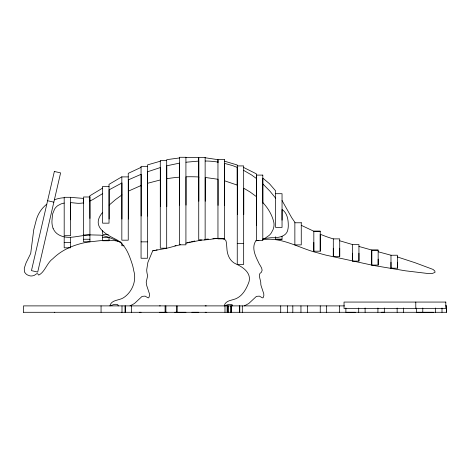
<?xml version="1.0" encoding="UTF-8"?>
<svg xmlns="http://www.w3.org/2000/svg" width="470" height="470" viewBox="0 0 470 470"><rect width="100%" height="100%" fill="white"/><g stroke="black" fill="none" stroke-linecap="round" stroke-linejoin="round"><path stroke-width="0.7" d="M141.182 185.961L141.188 174.276L128.357 179.863L128.357 190.832M160.282 161.222L147.468 164.911L147.468 258.253L141.059 258.253L141.059 166.333L147.468 166.333M198.734 161.087L198.734 157.421L185.944 157.503M217.98 162.585L217.98 159.677L205.167 157.755M256.391 178.888L256.391 173.859L243.666 167.479M262.8 184.593L262.8 178.107L269.41 183.664L275.632 190.861L275.632 227.439L282.041 227.439L282.041 193.705L275.632 193.699M313.831 242.426L313.825 251.197L320.235 251.197L320.235 234.266L326.174 236.563A136.77 136.77 0 0 0 333.306 238.883L339.716 238.883L339.716 256.479M333.306 248.248L333.306 256.508L339.716 256.508L339.716 248.248M358.939 253.218L358.939 261.103L352.529 261.103L352.535 244.559L339.716 240.775M352.529 261.103L352.535 253.218M378.162 259.129L378.162 265.068L371.752 265.068L371.752 250.052L358.939 246.456M390.981 262.231L390.981 268.235L392.403 268.235M378.162 251.773L390.981 255.222L390.981 268.159L397.391 268.223L397.391 262.231M70.6 219.79L70.653 202.605L77.438 203.275A25.838 25.838 0 0 0 83.531 202.858M262.836 203.134L262.824 183.923L269.833 191.037L275.632 198.17M282.041 220.183L282.065 209.508C287.193 212.845 288.28 219.502 288.286 225.177A18.483 18.483 0 0 1 288.045 228.549C287.429 236.61 278.228 237.979 271.778 237.703A61.047 61.047 0 0 0 269.915 237.82L263.676 238.666M102.719 212.258C91.309 225.594 103.77 233.285 115.244 239.036C125.484 243.801 129.227 254.981 132.458 264.927A49.591 49.591 0 0 1 133.738 270.667C136.84 280.813 132.146 292.087 123.492 297.757C119.08 300.659 111.255 299.601 109.91 305.888L114.181 304.425A6.839 6.839 0 0 1 115.544 304.307L117.788 304.625L118.229 305.888M46.794 204.203L46.413 204.485A30.297 30.297 0 0 0 36.149 220.501L33.746 229.736L30.709 253.43L26.067 262.859L24.293 268.141L24.369 271.842L25.821 273.746A9.012 9.012 0 0 0 27.536 274.985L29.763 275.82A7.197 7.197 0 0 0 32.401 275.878C35.655 275.943 36.913 271.29 38.687 275.109C44.897 272.171 46.929 262.818 52.799 258.753A54.967 54.967 0 0 1 61.212 251.996C69.407 246.668 78.872 243.595 88.46 241.962C98.947 241.063 110.297 238.554 120.49 242.009M102.742 193.552L92.995 199.497A42.958 42.958 0 0 1 89.882 200.943L89.923 218.438M121.942 194.915L115.485 199.638L109.128 205.132L109.128 219.026M102.613 188.106L89.799 195.826L89.794 201.248M54.379 199.85L54.761 199.685A30.297 30.297 0 0 1 64.19 197.747M141.059 167.373L128.245 173.354L128.245 240.182L121.836 240.182L121.836 176.808L109.022 184.358L109.022 223.162L102.613 223.162L102.613 186.396L109.022 186.396M130.02 305.888L134.467 303.502L142.105 296.37L145.071 296.129L148.091 297.839L148.784 297.786L149.507 295.677L149.466 293.85L146.793 285.784A12.614 12.614 0 0 1 146.476 284.15L146.211 282.106L147.686 275.679L147.263 274.175A19.341 19.341 0 0 1 146.716 269.757L147.891 262.354L152.697 250.851L167.038 248.195L180.421 244.682M244.335 305.888L248.789 303.502L256.426 296.37L259.387 296.129L262.413 297.839L263.1 297.786L263.829 295.677L263.788 293.85L261.114 285.784A12.631 12.631 0 0 1 260.797 284.15C261.355 280.567 256.978 274.098 261.408 272.283C263.876 268.987 259.252 265.098 258.318 261.96C255.21 255.651 251.409 247.484 255.792 240.875L258.876 240.364M147.574 183.288L160.388 179.939M174.911 245.792L176.009 245.51M185.838 243.213L201.836 240M187.025 242.684L188.129 242.414M189.24 242.156L190.344 241.891M191.454 241.645L192.565 241.404M156.058 250.075L157.168 249.84M255.921 240.699L257.031 240.464M152.715 250.774L154.941 250.304M64.19 203.052L61.141 203.868L57.928 205.543A12.431 12.431 0 0 0 54.661 208.921L52.517 214.191L51.929 221.358A20.521 20.521 0 0 0 53.04 228.297M166.797 178.723L168.078 178.506A143.291 143.291 0 0 1 177.637 177.325L179.616 177.172M185.985 162.232L198.792 161.081L198.792 177.666M204.562 239.682C210.448 240.358 221.599 235.764 225.794 240.364C226.704 242.849 226.593 245.546 226.881 248.137C227.086 254.505 229.724 261.267 235.94 263.934C243.013 267.089 251.479 272.958 249.024 281.759C246.791 287.928 243.354 294.696 237.415 297.957C233.079 300.647 225.488 299.748 224.231 305.888L228.502 304.425A6.839 6.839 0 0 1 229.865 304.307L232.109 304.625L232.55 305.888M179.511 157.944L166.691 159.671L166.691 248.195L160.282 248.195L160.282 160.452L166.691 160.452M384.049 312.297L381.194 312.291M383.808 312.303L382.233 312.291M159.542 305.888L160.282 305.864M159.542 312.291L166.944 312.291M121.507 312.291L121.836 312.291M237.256 165.922L243.666 165.922L243.666 264.422L237.256 264.422L237.256 164.993L224.366 161.134M121.836 176.896L128.245 176.896M294.86 222.774L301.264 222.774M320.235 231.234L313.825 231.234L301.27 225.318M108.312 234.424L102.613 234.424L102.613 230.447M83.519 235L89.923 235M102.613 237.456L109.022 237.456M217.957 238.631L224.366 238.631M275.632 239.218L282.041 239.218M83.519 239.254L89.923 239.254M141.059 241.856L147.468 241.856M64.19 242.491L70.6 242.491M237.256 243.484L243.666 243.484M352.529 244.6L358.939 244.559L358.939 261.038M123.974 245.728L121.836 245.728L121.836 242.908M371.752 250.128L378.162 250.128M390.981 255.251L397.391 255.222L397.391 268.223M344.492 305.888L23.5 305.888L23.547 312.291M445.578 305.888L446.5 305.888L446.5 312.291L23.5 312.291M54.379 312.291L54.761 312.291M139.425 312.291L141.059 312.291M174.775 312.291L185.944 312.291M191.901 312.291L198.734 312.291M355.279 312.297L345.885 312.291L345.885 308.02M205.167 305.882L206.277 305.888M205.167 312.291L206.277 312.291M70.6 197.382L83.384 198.381L83.384 203.393M262.754 239.735C282.229 236.651 299.555 248.595 317.973 252.925A227.504 227.504 0 0 0 325.845 255.122L373.574 265.474L405.516 270.82L427.195 273.417L432.447 273.417L435.026 272.365L434.856 271.067L433.017 269.416L415.039 262.718L397.391 256.943M47.599 200.719L53.844 202.159M121.195 242.567L110.703 238.079A71.24 71.24 0 0 0 106.896 236.698L102.36 235.482A32.565 32.565 0 0 0 100.386 235.135L88.295 234.836L74.595 236.886A35.015 35.015 0 0 1 73.009 237.074C65.565 238.167 56.006 236.146 53.11 228.273M243.619 170.357L251.55 174.952L256.42 178.512L256.409 225.33M256.409 196.636L250.069 191.983L243.766 188.223L243.766 214.532M262.818 202.552C267.924 208.016 272.012 214.626 273.728 221.963A11.685 11.685 0 0 1 274.028 224.554A12.232 12.232 0 0 1 273.987 225.565A12.925 12.925 0 0 1 273.781 227.051A14.065 14.065 0 0 1 273.558 228.015A14.97 14.97 0 0 1 273.276 228.955A16.303 16.303 0 0 1 272.935 229.865L271.284 232.961A14.776 14.776 0 0 1 269.304 235.276L265.098 238.231A19.617 19.617 0 0 1 262.46 239.412M282.041 200.52L291.717 217.722L294.86 222.298L294.86 244.893L301.264 244.893L301.264 222.721M262.8 238.977L262.8 239.583M224.407 196.777L224.407 163.331L232.674 165.634L237.215 167.396L237.215 185.286M446.388 305.888L446.388 312.291M442 308.02L442 312.291M435.59 308.02L435.59 312.291M433.463 312.291L417.178 312.291M422.783 308.02L422.783 312.291M420.621 312.291L420.621 312.72M416.373 308.02L416.373 312.291M415.786 302.063L415.786 308.473M403.554 308.02L403.554 312.291M397.144 308.02L397.144 312.291M384.331 308.02L384.331 312.291M378.162 265.033L378.162 250.093L371.752 250.093L371.752 265.068M377.921 308.02L377.921 312.291M365.108 308.02L365.108 312.291M358.698 308.02L358.698 312.291M339.475 305.888L339.475 312.291M333.306 238.883L333.306 256.479M326.656 305.888L326.656 312.291M320.235 251.186L320.235 231.187L313.825 231.187L313.825 251.186M320.246 305.888L320.246 312.291M307.362 305.888L307.362 312.291M300.953 305.888L300.953 312.291M292.81 305.888L292.81 312.291M287.493 305.888L287.493 312.291M282.041 236.246L282.041 239.265L275.632 239.265L275.632 236.792M280.708 305.888L280.708 312.291M242.303 305.888L242.303 312.291M239.788 305.888L239.788 312.291M239.353 305.888L239.353 312.291M237.362 214.532L237.362 185.145L224.472 180.756L224.472 205.378M231.475 305.888L231.475 312.291M231.263 305.888L231.263 312.291M230.529 305.888L230.529 312.291M228.438 305.888L228.438 312.291M227.786 305.888L227.786 312.291M227.11 305.888L227.11 312.291M224.983 305.888L224.983 312.291M218.062 205.378L218.062 179.282L205.243 177.46L205.243 201.213M198.839 201.213L198.839 176.979L196.483 176.867A150.359 150.359 0 0 0 187.101 176.791L186.02 176.832L186.02 205.108M179.616 205.108L179.581 163.108L166.774 165.798L166.797 206.618M165.887 305.888L165.887 312.291M165.105 305.888L165.105 312.291M160.388 206.618L160.37 167.537L147.562 171.785L147.574 216.036M141.165 216.036L141.165 185.474L128.345 191.161L128.345 219.026M131.371 305.888L131.371 312.291M125.467 305.888L125.467 312.291M125.032 305.888L125.032 312.291M122 305.888L122 312.291M121.942 219.026L121.953 182.942L109.146 189.821L109.146 205.026M109.022 237.338L109.022 240.763L102.613 240.763L102.613 235.288M101.062 305.888L101.062 312.291M70.6 237.368L70.6 247.808L64.19 247.808L64.19 236.633M193.693 241.222A119.08 119.08 0 0 1 194.809 240.987M199.292 240.164A119.08 119.08 0 0 1 200.414 239.982M206.077 239.248A119.08 119.08 0 0 1 208.351 239.03M212.904 238.725A119.08 119.08 0 0 1 224.284 238.725M205.196 161.016A76.569 76.569 0 0 1 218.004 162.103M54.355 171.462L31.461 270.632L37.706 272.071L60.601 172.901L54.355 171.468M185.92 157.28L179.511 157.28L179.511 244.823L185.92 244.823L185.92 157.28M205.143 157.597L198.734 157.597L198.734 240.035L205.143 240.035L205.143 157.597M224.366 159.524L217.957 159.524L217.957 238.866L224.366 238.866L224.366 159.524M262.8 175.099L256.391 175.099L256.391 240.605L262.8 240.605L262.8 175.099M89.923 196.989L83.519 196.989L83.519 241.792L89.923 241.792L89.923 196.995M70.6 197.306L64.19 197.306L64.19 235.705L70.6 235.705L70.6 197.306M445.813 302.063L344.034 302.063L344.034 308.473L445.813 308.473L445.807 302.063M176.937 312.291L176.937 305.888L176.89 312.291"/></g></svg>
